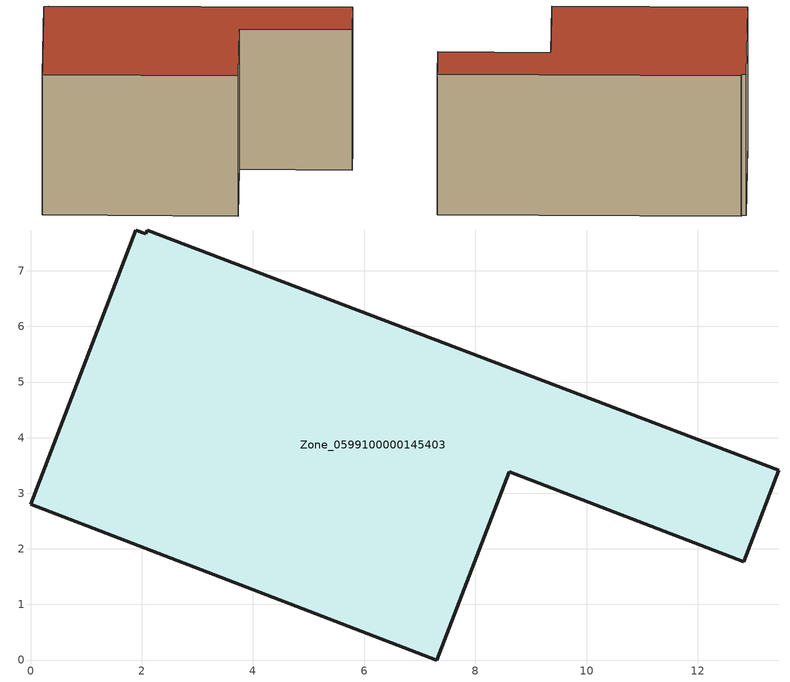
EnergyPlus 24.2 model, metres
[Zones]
Zone_0599100000145403
 floor ground (C_G): 8.61,3.39 7.31,0 0,2.8 1.9,7.74 2.07,7.67 2.1,7.73 13.46,3.41 12.83,1.77 z0
 wall outside (C_F): 1.9,7.74 0,2.8 7.31,0 8.61,3.39 12.83,1.77 13.46,3.41 2.1,7.73 2.07,7.67 1.9,7.74 z0:6.54
 roof outside (C_R): 2.1,7.73 2.07,7.67 1.9,7.74 0,2.8 7.31,0 8.61,3.39 12.83,1.77 13.46,3.41 z6.54
[BUILDING]
Pand.0599100000145403: North Axis=0; Terrain=City; Loads Convergence Tolerance Value=0.04; Temperature Convergence Tolerance Value=0.4; Solar Distribution=FullExterior; Maximum Number of Warmup Days=25; Minimum Number of Warmup Days=1
[Site:Location]
Rotterdam.The.Hague.AP_ZH_NLD Design_Conditions: Latitude=51.96; Longitude=4.45; Time Zone=1; Elevation=-4.5
[SITE:GROUNDTEMPERATURE:BUILDINGSURFACE]
18, 18, 18, 18, 18, 18, 18, 18, 18, 18, 18, 18
[MATERIAL] Thermal Absorptance=0.9; Solar Absorptance=0.7; Visible Absorptance=0.7
Name | Roughness | Thickness | Conductivity | Density | Specific Heat
G.TI.1946 | MediumSmooth | 0.15 | 1 | 540 | 1210
F.TI.1946 | Rough | 0.3 | 0.857143 | 1920 | 840
R.TI.1946 | MediumRough | 0.2 | 0.1 | 1500 | 1000
[CONSTRUCTION]
C_G: G.TI.1946
C_F: F.TI.1946
C_R: R.TI.1946
[ZONE]
Zone_0599100000145403: Type=1; Multiplier=1; Ceiling Height=Autocalculate; Volume=Autocalculate; Floor Area=autocalculate; Part of Total Floor Area=Yes
[ZONEINFILTRATION:DESIGNFLOWRATE]
Infil_Zone_0599100000145403: Zone or ZoneList or Space or SpaceList=Zone_0599100000145403; Schedule=AlwaysOn; Design Flow Rate Calculation Method=Flow/Area; Flow Rate per Floor Area=0.003; Constant Term Coefficient=1; Temperature Term Coefficient=0; Velocity Term Coefficient=0; Velocity Squared Term Coefficient=0
[HVACTEMPLATE:ZONE:IDEALLOADSAIRSYSTEM]
Zone_0599100000145403: Maximum Heating Supply Air Temperature=50; Minimum Cooling Supply Air Temperature=13; Maximum Heating Supply Air Humidity Ratio=0.0156; Minimum Cooling Supply Air Humidity Ratio=0.0077; Heating Limit=NoLimit; Cooling Limit=NoLimit; Dehumidification Control Type=ConstantSensibleHeatRatio; Cooling Sensible Heat Ratio=0.7; Dehumidification Setpoint=60; Humidification Control Type=None; Humidification Setpoint=30; Outdoor Air Method=None; Outdoor Air Flow Rate per Person=0.00944; Outdoor Air Flow Rate per Zone Floor Area=0; Outdoor Air Flow Rate per Zone=0; Demand Controlled Ventilation Type=None; Outdoor Air Economizer Type=NoEconomizer; Heat Recovery Type=None; Sensible Heat Recovery Effectiveness=0.7; Latent Heat Recovery Effectiveness=0.65
[ZONECONTROL:THERMOSTAT]
ThermostatControl_Zone_0599100000145403: Zone or ZoneList=Zone_0599100000145403; Control Type Schedule=DualSetpointControlType; Control 1=Thermostat_Zone_0599100000145403; Temperature Difference Between Cutout And Setpoint=0
[THERMOSTATSETPOINT:DUALSETPOINT]
Thermostat_Zone_0599100000145403: Heating Setpoint Temperature Schedule=HeatingSetpoint_Zone_0599100000145403; Cooling Setpoint Temperature Schedule=CoolingSetpoint_Zone_0599100000145403
[SCHEDULE:COMPACT]
HeatingSetpoint_Zone_0599100000145403: Through: 12/31, For: AllDays, Until: 24:00, 21
CoolingSetpoint_Zone_0599100000145403: Through: 12/31, For: AllDays, Until: 24:00, 24
DualSetpointControlType: Through: 12/31, For: AllDays, Until: 24:00, 4
AlwaysOn: Through: 12/31, For: AllDays, Until: 24:00, 1
